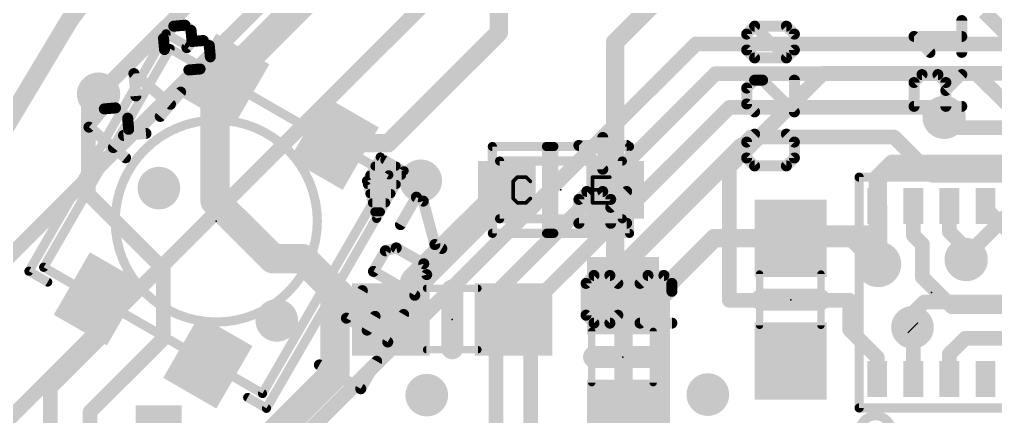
# Model space of a CAD drawing. Extents: x -25.4 to 25.4, y -26.7 to 25.8.
# Drawn here: x -17.58 to -4.06, y 5.8 to 11.3 of the extents above; entities that cross this region are included whole.
import ezdxf

# ---------------------------------------------------------------- set-up
doc = ezdxf.new("R2010")
doc.units = 0
for name, color, linetype in [('1', 12, 'CONTINUOUS'), ('16', 5, 'CONTINUOUS'), ('18', 110, 'CONTINUOUS'), ('20', 53, 'CONTINUOUS'), ('21', 53, 'CONTINUOUS'), ('23', 53, 'CONTINUOUS'), ('25', 253, 'CONTINUOUS'), ('51', 53, 'CONTINUOUS')]:
    doc.layers.add(name, color=color, linetype=linetype)

# ---------------------------------------------------------------- blocks, each defined once
blk = doc.blocks.new('RECT')
blk.add_solid([(-0.5, -0.5), (0.5, -0.5), (-0.5, 0.5), (0.5, 0.5)])
blk = doc.blocks.new('ROUNDV')
at = {"const_width": 0.5}
blk.add_lwpolyline([(0, -0.25, 1), (0, 0.25, 1), (0, -0.25)], format="xyb", dxfattribs=at)

msp = doc.modelspace()

# ---------------------------------------------------------------- linework, layer by layer
at = {"layer": '1'}
for points, const_width in [([(0, 20.32, 0.4142), (-20.32, 0)], 0.254), ([(-10.8997, 11.0774, 1), (-10.9895, 11.1672)], 0.127), ([(-11.0081, 11.1223, 1), (-10.8811, 11.1223)], 0.127), ([(-9.2703, 10.9887, 1), (-9.3973, 10.9887)], 0.127), ([(-9.3787, 11.0336, 1), (-9.2889, 10.9438)], 0.127), ([(-14.8136, 10.5339, 1), (-14.6699, 10.3902)], 0.2032), ([(-14.6699, 10.3902, 1), (-14.8136, 10.5339)], 0.2032), ([(-6.4541, 10.607, 1), (-6.4541, 10.5054)], 0.1016), ([(-6.4182, 10.5203, 1), (-6.4901, 10.5922)], 0.1016), ([(-14.7752, 10.327, 1), (-14.9784, 10.327)], 0.2032), ([(-14.9486, 10.3989, 1), (-14.8049, 10.2552)], 0.2032), ([(-16.4538, 10.2333, 1), (-16.5256, 10.3051)], 0.1016), ([(-16.5792, 10.1289, 1), (-16.6808, 10.1289)], 0.1016), ([(-16.6659, 10.1648, 1), (-16.5941, 10.093)], 0.1016), ([(-4.7752, 9.9974, 1), (-4.7752, 9.8958)], 0.1016), ([(-4.6783, 9.9826, 1), (-4.7502, 9.9107)], 0.1016), ([(-4.7142, 9.8958, 1), (-4.7142, 9.9974)], 0.1016), ([(-4.572, 9.8552, 1), (-4.572, 9.7536)], 0.1016), ([(-4.6079, 9.7685, 1), (-4.5361, 9.8403)], 0.1016), ([(-13.2262, 9.6505, 1), (-13.2262, 9.5235)], 0.127), ([(-12.5248, 9.6319, 1), (-12.435, 9.5421)], 0.127), ([(-12.4799, 9.5235, 1), (-12.4799, 9.6505)], 0.127), ([(-7.7013, 9.2583, 1), (-7.8029, 9.2583)], 0.1016), ([(-7.788, 9.2942, 1), (-7.7162, 9.2224)], 0.1016), ([(-5.4911, 9.3675, 1), (-5.4911, 9.2405)], 0.127), ([(-5.4462, 9.2591, 1), (-5.536, 9.3489)], 0.127), ([(-5.6322, 9.0995, 1), (-5.7592, 9.0995)], 0.127), ([(-5.7406, 9.1444, 1), (-5.6508, 9.0545)], 0.127), ([(-10.762, 8.869, 1), (-10.9056, 9.0126)], 0.2032), ([(-9.2703, 8.9408, 1), (-9.3973, 8.9408)], 0.127), ([(-16.5941, 8.9164, 1), (-16.6659, 8.8446)], 0.1016), ([(-16.6808, 8.8805, 1), (-16.5792, 8.8805)], 0.1016), ([(-14.8049, 8.8628, 1), (-14.9486, 8.7191)], 0.2032), ([(-9.3973, 8.9408, 1), (-9.2703, 8.9408)], 0.127), ([(-14.9784, 8.7909, 1), (-14.7752, 8.7909)], 0.2032), ([(-5.6581, 8.7633, 1), (-5.7479, 8.6735)], 0.127), ([(-5.6246, 8.7035, 1), (-5.7516, 8.7035)], 0.127), ([(-5.733, 8.6586, 1), (-5.6432, 8.7484)], 0.127), ([(-5.1522, 8.7184, 1), (-5.2538, 8.7184)], 0.1016), ([(-4.6522, 8.7184, 1), (-4.7538, 8.7184)], 0.1016), ([(-4.1522, 8.7184, 1), (-4.2538, 8.7184)], 0.1016), ([(-4.1671, 8.7213, 1), (-4.2389, 8.6495)], 0.1016), ([(-4.2538, 8.6854, 1), (-4.1522, 8.6854)], 0.1016), ([(-6.8469, 8.3871, 1), (-6.8469, 8.2601)], 0.127), ([(-6.802, 8.2787, 1), (-6.8918, 8.3685)], 0.127), ([(-5.6322, 8.3236, 1), (-5.7592, 8.3236)], 0.127), ([(-5.7592, 8.3236, 1), (-5.6322, 8.3236)], 0.127), ([(-5.6957, 8.2601, 1), (-5.6957, 8.3871)], 0.127), ([(-5.1671, 8.3479, 1), (-5.2389, 8.2761)], 0.1016), ([(-4.6671, 8.3965, 1), (-4.7389, 8.3247)], 0.1016), ([(-4.7538, 8.3606, 1), (-4.6522, 8.3606)], 0.1016), ([(-6.9461, 8.3142, 1), (-6.8563, 8.2244)], 0.127), ([(-5.2538, 8.312, 1), (-5.1522, 8.312)], 0.1016), ([(-5.0252, 8.185, 1), (-5.1268, 8.185)], 0.1016), ([(-5.1119, 8.1491, 1), (-5.0401, 8.2209)], 0.1016), ([(-14.0722, 8.088, 1), (-14.0722, 7.8848)], 0.2032), ([(-14.1441, 7.9146, 1), (-14.0004, 8.0582)], 0.2032), ([(-13.585, 8.0582, 1), (-13.7287, 7.9146)], 0.2032), ([(-13.6569, 7.8848, 1), (-13.6569, 8.088)], 0.2032), ([(-4.4196, 8.128, 1), (-4.5212, 8.128)], 0.1016), ([(-4.5063, 8.0921, 1), (-4.4345, 8.1639)], 0.1016), ([(-5.6508, 7.9633, 1), (-5.7406, 7.8735)], 0.127), ([(-5.7592, 7.9184, 1), (-5.6322, 7.9184)], 0.127), ([(-5.733, 7.8658, 1), (-5.6432, 7.9556)], 0.127), ([(-4.5212, 7.9756, 1), (-4.4196, 7.9756)], 0.1016), ([(-15.5397, 7.841, 1), (-15.6413, 7.841)], 0.1016), ([(-15.6264, 7.8051, 1), (-15.5546, 7.8769)], 0.1016), ([(-12.0061, 7.6669, 1), (-12.2093, 7.6669)], 0.2032), ([(-5.7516, 7.9107, 1), (-5.6246, 7.9107)], 0.127), ([(-12.1795, 7.7388, 1), (-12.0358, 7.5951)], 0.2032), ([(-9.2889, 7.6277, 1), (-9.3787, 7.5379)], 0.127), ([(-5.0401, 7.7641, 1), (-5.1119, 7.6922)], 0.1016), ([(-5.1268, 7.7282, 1), (-5.0252, 7.7282)], 0.1016), ([(-13.114, 7.4016, 1), (-13.3172, 7.4016)], 0.2032), ([(-13.072, 7.5032, 1), (-13.072, 7.3)], 0.2032), ([(-13.1439, 7.3297, 1), (-13.0002, 7.4734)], 0.2032), ([(-12.1077, 7.3, 1), (-12.1077, 7.5032)], 0.2032), ([(-9.3973, 7.5828, 1), (-9.2703, 7.5828)], 0.127), ([(-9.2702, 7.4294, 1), (-9.1804, 7.5192)], 0.127), ([(-16.441, 7.431, 1), (-16.5426, 7.431)], 0.1016), ([(-13.2156, 7.4651, 1), (-13.2156, 7.3381)], 0.127), ([(-12.4271, 7.4191, 1), (-12.5754, 7.384)], 0.1524), ([(-12.5013, 7.4651, 1), (-12.5013, 7.3381)], 0.127), ([(-12.5013, 7.3381, 1), (-12.5013, 7.4651)], 0.127), ([(-12.2093, 7.4016, 1), (-12.0061, 7.4016)], 0.2032), ([(-12.1077, 7.3381, 1), (-12.1077, 7.4651)], 0.127), ([(-7.7521, 7.4614, 1), (-7.7521, 7.3598)], 0.1016), ([(-7.8029, 7.4106, 1), (-7.7013, 7.4106)], 0.1016), ([(-6.0332, 7.4106, 1), (-6.1348, 7.4106)], 0.1016), ([(-6.084, 7.3598, 1), (-6.084, 7.4614)], 0.1016), ([(-4.6703, 7.3733, 1), (-4.6703, 7.2717)], 0.1016), ([(-4.7063, 7.2866, 1), (-4.6344, 7.3584)], 0.1016), ([(-12.5148, 7.1277, 1), (-12.3665, 7.1627)], 0.1524), ([(-6.0481, 7.0376, 1), (-6.1199, 6.9657)], 0.1016), ([(-6.1348, 7.0017, 1), (-6.0332, 7.0017)], 0.1016), ([(-5.1783, 7.0717, 1), (-5.2502, 6.9998)], 0.1016), ([(-5.1522, 7.0245, 1), (-5.2538, 7.0245)], 0.1016), ([(-5.2389, 6.9886, 1), (-5.1671, 7.0604)], 0.1016), ([(-16.5426, 6.862, 1), (-16.441, 6.862)], 0.1016), ([(-16.4559, 6.8261, 1), (-16.5277, 6.8979)], 0.1016), ([(-15.6617, 6.8791, 1), (-15.5737, 6.8283)], 0.1016), ([(-15.5818, 6.8177, 1), (-15.6536, 6.8896)], 0.1016), ([(-15.6413, 6.9008, 1), (-15.5397, 6.9008)], 0.1016), ([(-15.5465, 6.8754, 1), (-15.6345, 6.9262)], 0.1016), ([(-4.4863, 6.9342, 1), (-4.4863, 6.8326)], 0.1016), ([(-4.4504, 6.8475, 1), (-4.5222, 6.9193)], 0.1016), ([(-4.6522, 6.6667, 1), (-4.7538, 6.6667)], 0.1016), ([(-5.6522, 6.6207, 1), (-5.7538, 6.6207)], 0.1016), ([(-5.7389, 6.5847, 1), (-5.6671, 6.6566)], 0.1016), ([(-4.7389, 6.7026, 1), (-4.6671, 6.6308)], 0.1016), ([(-13.3172, 6.3983, 1), (-13.114, 6.3983)], 0.2032), ([(-13.1438, 6.3264, 1), (-13.2875, 6.4701)], 0.2032), ([(-5.7538, 6.3184, 1), (-5.6522, 6.3184)], 0.1016), ([(-5.2538, 6.3184, 1), (-5.1522, 6.3184)], 0.1016), ([(-4.7538, 6.3184, 1), (-4.6522, 6.3184)], 0.1016), ([(-17.109, 6.194, 1), (-17.2106, 6.194)], 0.1016), ([(-17.1957, 6.2299, 1), (-17.1239, 6.1581)], 0.1016), ([(-16.5558, 5.8648, 1), (-16.6574, 5.8648)], 0.1016), ([(-16.6425, 5.9007, 1), (-16.5706, 5.8289)], 0.1016)]:
    msp.add_lwpolyline(points, format="xyb", dxfattribs=dict(at, const_width=const_width))
for points, const_width in [([(-10.9446, 14.6402), (-10.9446, 11.1223)], 0.254), ([(-14.7418, 10.462), (-12.2428, 12.961)], 0.4064), ([(-9.3338, 10.9887), (-8.1534, 12.1691)], 0.254), ([(-4.2192, 11.4074), (-3.0407, 10.2289)], 0.2032), ([(-10.9446, 11.1223), (-12.4799, 9.587)], 0.254), ([(-9.3338, 8.9408), (-9.3338, 10.9887)], 0.254), ([(-14.7418, 10.462), (-14.8768, 10.327)], 0.4064), ([(-7.7521, 9.2583), (-6.4541, 10.5562)], 0.2032), ([(-3.9522, 10.5562), (-6.4541, 10.5562)], 0.2032), ([(-14.8768, 10.327), (-14.8768, 8.7909)], 0.4064), ([(-16.63, 10.1289), (-16.4897, 10.2692)], 0.2032), ([(-16.63, 10.1289), (-16.63, 8.8805)], 0.2032), ([(-4.7752, 9.9466), (-4.7142, 9.9466)], 0.2032), ([(-4.572, 9.8044), (-4.7142, 9.9466)], 0.2032), ([(-4.572, 9.8044), (-3.7897, 9.8044)], 0.2032), ([(-13.2262, 9.587), (-12.4799, 9.587)], 0.254), ([(-7.7521, 7.4106), (-7.7521, 9.2583)], 0.2032), ([(-5.4911, 9.304), (-5.6957, 9.0995)], 0.254), ([(-3.9192, 9.304), (-5.4911, 9.304)], 0.254), ([(-5.6957, 9.0995), (-5.6957, 8.3236)], 0.254), ([(-10.8338, 8.9408), (-12.1077, 7.6669)], 0.4064), ([(-9.3338, 8.9408), (-9.3338, 7.5828)], 0.254), ([(-15.5905, 7.841), (-16.63, 8.8805)], 0.2032), ([(-14.8768, 8.7909), (-14.0722, 7.9864)], 0.4064), ([(-5.703, 8.7184), (-5.6881, 8.7035)], 0.254), ([(-5.6881, 8.7035), (-5.6881, 7.9107)], 0.254), ([(-5.203, 8.312), (-5.203, 8.7184)], 0.2032), ([(-4.703, 8.7184), (-4.703, 8.3606)], 0.2032), ([(-4.203, 8.7184), (-4.203, 8.6854)], 0.2032), ([(-3.6529, 8.1353), (-4.203, 8.6854)], 0.2032), ([(-6.9012, 8.2693), (-6.8469, 8.3236)], 0.254), ([(-6.8469, 8.3236), (-5.6957, 8.3236)], 0.254), ([(-5.6957, 8.3236), (-5.6957, 7.9184)], 0.254), ([(-5.076, 8.185), (-5.203, 8.312)], 0.2032), ([(-4.4704, 8.128), (-4.703, 8.3606)], 0.2032), ([(-5.076, 8.185), (-5.076, 7.7282)], 0.2032), ([(-14.0722, 7.9864), (-13.6569, 7.9864)], 0.4064), ([(-13.6569, 7.9864), (-13.072, 7.4016)], 0.4064), ([(-4.4704, 7.9756), (-4.4704, 8.128)], 0.2032), ([(-5.6881, 7.9107), (-5.6957, 7.9184)], 0.254), ([(-15.5905, 6.9008), (-15.5905, 7.841)], 0.2032), ([(-12.1077, 7.6669), (-12.1077, 7.4016)], 0.4064), ([(-9.3338, 7.5828), (-9.2253, 7.4743)], 0.254), ([(-4.6703, 7.3225), (-5.076, 7.7282)], 0.2032), ([(-13.2156, 6.3983), (-13.2156, 7.4016)], 0.4064), ([(-12.1077, 7.4016), (-13.072, 7.4016)], 0.4064), ([(-16.4918, 7.431), (-16.4918, 6.862)], 0.2032), ([(-13.2156, 7.4016), (-12.5013, 7.4016)], 0.254), ([(-12.4407, 7.1452), (-12.5013, 7.4016)], 0.3048), ([(-12.5013, 7.4016), (-12.1077, 7.4016)], 0.254), ([(-6.084, 7.4106), (-7.7521, 7.4106)], 0.2032), ([(-6.084, 7.4106), (-6.084, 7.0017)], 0.2032), ([(-3.4405, 7.3225), (-4.6703, 7.3225)], 0.2032), ([(-5.703, 6.6207), (-6.084, 7.0017)], 0.2032), ([(-5.2143, 7.0358), (-5.203, 7.0245)], 0.2032), ([(-5.203, 7.0245), (-5.203, 6.3184)], 0.2032), ([(-16.4918, 6.862), (-17.1598, 6.194)], 0.2032), ([(-16.6066, 5.8648), (-15.6177, 6.8537)], 0.2032), ([(-15.6177, 6.8537), (-15.5905, 6.9008)], 0.2032), ([(-4.4863, 6.8834), (-4.703, 6.6667)], 0.2032), ([(-3.1378, 6.8834), (-4.4863, 6.8834)], 0.2032), ([(-4.703, 6.6667), (-4.703, 6.3184)], 0.2032), ([(-5.703, 6.3184), (-5.703, 6.6207)], 0.2032), ([(-14.1689, 5.445), (-13.2156, 6.3983)], 0.4064), ([(-17.1598, 6.194), (-17.1598, 4.355)], 0.2032), ([(-16.6066, 3.445), (-16.6066, 5.8648)], 0.2032)]:
    msp.add_lwpolyline(points, dxfattribs=dict(at, const_width=const_width))
at = {"layer": '16'}
for points, const_width in [([(0, 20.32, 0.4142), (-20.32, 0)], 0.254), ([(-8.2118, 11.016, 1), (-8.2118, 10.9144)], 0.1016), ([(-8.1759, 10.9293, 1), (-8.2477, 11.0011)], 0.1016), ([(-7.9426, 10.6045, 1), (-7.9426, 10.5029)], 0.1016), ([(-7.9067, 10.5178, 1), (-7.9785, 10.5896)], 0.1016), ([(-4.2948, 10.5896, 1), (-4.3666, 10.5178)], 0.1016), ([(-4.3307, 10.5029, 1), (-4.3307, 10.6045)], 0.1016), ([(-16.5256, 10.3051, 1), (-16.4538, 10.2333)], 0.1016), ([(-7.7524, 10.1346, 1), (-7.7524, 10.033)], 0.1016), ([(-7.7165, 10.0479, 1), (-7.7883, 10.1197)], 0.1016), ([(-4.8764, 10.1197, 1), (-4.9483, 10.0479)], 0.1016), ([(-4.9124, 10.033, 1), (-4.9124, 10.1346)], 0.1016), ([(-4.8111, 9.9107, 1), (-4.7393, 9.9826)], 0.1016), ([(-7.4549, 9.7257, 1), (-7.4549, 9.6241)], 0.1016), ([(-7.419, 9.6389, 1), (-7.4908, 9.7108)], 0.1016), ([(-5.4352, 9.7108, 1), (-5.5071, 9.6389)], 0.1016), ([(-5.4712, 9.6241, 1), (-5.4712, 9.7257)], 0.1016), ([(-7.537, 9.4928, 1), (-7.6268, 9.5826)], 0.127), ([(-7.5311, 9.5479, 1), (-7.6327, 9.5479)], 0.1016), ([(-7.6178, 9.5838, 1), (-7.546, 9.5119)], 0.1016), ([(-7.6327, 9.5377, 1), (-7.5311, 9.5377)], 0.1016), ([(-4.9403, 9.1948, 1), (-4.9403, 9.0932)], 0.1016), ([(-4.9762, 9.1081, 1), (-4.9044, 9.1799)], 0.1016), ([(-7.9563, 8.3375, 1), (-7.9563, 8.2105)], 0.127), ([(-7.9114, 8.229, 1), (-8.0012, 8.3189)], 0.127), ([(-6.0064, 8.3189, 1), (-6.0962, 8.229)], 0.127), ([(-6.0513, 8.2105, 1), (-6.0513, 8.3375)], 0.127), ([(-4.4196, 8.0264, 1), (-4.5212, 8.0264)], 0.1016), ([(-4.5063, 8.0623, 1), (-4.4345, 7.9905)], 0.1016), ([(-9.1542, 7.9019, 1), (-9.2812, 7.9019)], 0.127), ([(-9.2626, 7.9468, 1), (-9.1728, 7.857)], 0.127), ([(-5.733, 7.8658, 1), (-5.6432, 7.9556)], 0.127), ([(-4.5212, 7.9756, 1), (-4.4196, 7.9756)], 0.1016), ([(-10.9347, 7.5108, 1), (-11.0363, 7.5108)], 0.1016), ([(-11.0214, 7.5467, 1), (-10.9496, 7.4749)], 0.1016), ([(-8.6385, 7.5282, 1), (-8.7655, 7.5282)], 0.127), ([(-8.7469, 7.5731, 1), (-8.6571, 7.4833)], 0.127), ([(-5.0521, 7.4371, 1), (-5.0521, 7.3355)], 0.1016), ([(-5.0161, 7.3504, 1), (-5.088, 7.4222)], 0.1016), ([(-10.4521, 7.3333, 1), (-10.5537, 7.3333)], 0.1016), ([(-10.5388, 7.3692, 1), (-10.467, 7.2974)], 0.1016), ([(-5.1635, 7.2241, 1), (-5.2651, 7.2241)], 0.1016), ([(-5.2502, 7.26, 1), (-5.1783, 7.1882)], 0.1016), ([(-5.2651, 7.0358, 1), (-5.1635, 7.0358)], 0.1016)]:
    msp.add_lwpolyline(points, format="xyb", dxfattribs=dict(at, const_width=const_width))
for points, const_width in [([(-11.9424, 14.8165), (-16.4897, 10.2692)], 0.2032), ([(-11.3767, 14.3662), (-17.8222, 7.9207)], 0.2032), ([(-18.1356, 5.3594), (-10.7213, 12.7737)], 0.2032), ([(-16.444, 2.733), (-8.2118, 10.9652)], 0.2032), ([(-8.2118, 10.9652), (-3.904, 10.9652)], 0.2032), ([(-7.9426, 10.5537), (-10.9855, 7.5108)], 0.2032), ([(-4.3307, 10.5537), (-7.9426, 10.5537)], 0.2032), ([(-3.6068, 9.8298), (-4.3307, 10.5537)], 0.2032), ([(-10.5029, 7.3333), (-7.7524, 10.0838)], 0.2032), ([(-4.9124, 10.0838), (-7.7524, 10.0838)], 0.2032), ([(-4.7752, 9.9466), (-4.9124, 10.0838)], 0.2032), ([(-7.4549, 9.6749), (-7.5819, 9.5479)], 0.2032), ([(-5.4712, 9.6749), (-7.4549, 9.6749)], 0.2032), ([(-4.9403, 9.144), (-5.4712, 9.6749)], 0.2032), ([(-7.5819, 9.5377), (-9.2177, 7.9019)], 0.254), ([(-7.5819, 9.5479), (-7.5819, 9.5377)], 0.2032), ([(-1.3716, 9.144), (-4.9403, 9.144)], 0.2032), ([(-3.9116, 8.5852), (-4.4704, 8.0264)], 0.2032), ([(-7.9563, 8.274), (-8.702, 7.5282)], 0.254), ([(-6.0513, 8.274), (-7.9563, 8.274)], 0.254), ([(-5.6881, 7.9107), (-6.0513, 8.274)], 0.254), ([(-4.4704, 7.9756), (-4.4704, 8.0264)], 0.2032), ([(-9.2177, 7.9019), (-9.2177, 4.3586)], 0.254), ([(-10.9855, 7.5108), (-10.9855, 3.81)], 0.2032), ([(-8.702, 7.5282), (-8.702, 5.3543)], 0.254), ([(-5.0521, 7.3863), (-5.2143, 7.2241)], 0.2032), ([(-1.7983, 7.3863), (-5.0521, 7.3863)], 0.2032), ([(-10.5029, -7.1501), (-10.5029, 7.3333)], 0.2032), ([(-5.2143, 7.0358), (-5.2143, 7.2241)], 0.2032)]:
    msp.add_lwpolyline(points, dxfattribs=dict(at, const_width=const_width))
at = {"layer": '20', "const_width": 0.0254}
msp.add_lwpolyline([(-3.4925, 25.146, 14.4823), (3.4925, 25.146)], format="xyb", dxfattribs=at)
at = {"layer": '21'}
for points, const_width in [([(-15.5544, 11.1044), (-17.4544, 7.8136)], 0.127), ([(-15.2946, 10.9544), (-15.5544, 11.1044)], 0.127), ([(-11.0338, 9.5424), (-10.2838, 9.5424)], 0.127), ([(-11.0338, 8.3392), (-11.0338, 9.5424)], 0.127), ([(-10.2838, 9.5424), (-10.1838, 9.5424)], 0.127), ([(-10.2838, 9.5424), (-10.2838, 8.3392)], 0.127), ([(-10.1838, 9.5424), (-9.1338, 9.5424)], 0.127), ([(-10.1838, 8.3392), (-10.1838, 9.5424)], 0.127), ([(-9.1338, 9.5424), (-9.1338, 8.3392)], 0.127), ([(-12.5867, 9.3968), (-12.7772, 9.0668)], 0.127), ([(-12.6593, 9.271), (-12.3688, 9.271)], 0.127), ([(-12.2567, 9.2063), (-12.5867, 9.3968)], 0.127), ([(-12.5234, 9.3544), (-12.2636, 9.2044)], 0.127), ([(-12.2636, 9.2044), (-14.1636, 5.9135)], 0.127), ([(-12.7326, 9.144), (-12.2927, 9.144)], 0.127), ([(-12.6377, 8.5464), (-12.2567, 9.2063)], 0.127), ([(-12.7772, 9.0668), (-12.6377, 8.5464)], 0.127), ([(-12.7638, 9.017), (-12.366, 9.017)], 0.127), ([(-5.953, 5.9184), (-5.953, 9.1184)], 0.127), ([(-5.953, 9.1184), (-3.953, 9.1184)], 0.127), ([(-12.7298, 8.89), (-12.4393, 8.89)], 0.127), ([(-12.6958, 8.763), (-12.5126, 8.763)], 0.127), ([(-12.6617, 8.636), (-12.586, 8.636)], 0.127), ([(-10.2838, 8.3392), (-11.0338, 8.3392)], 0.127), ([(-10.2838, 8.3392), (-10.1838, 8.3392)], 0.127), ([(-9.1338, 8.3392), (-10.1838, 8.3392)], 0.127), ([(-17.4544, 7.8136), (-17.1946, 7.6636)], 0.127), ([(-11.5907, 7.5452), (-11.5907, 6.7452)], 0.3048), ([(-7.3012, 7.4193), (-6.5012, 7.4193)], 0.3048), ([(-9.6253, 6.6243), (-8.8253, 6.6243)], 0.3048), ([(-14.1636, 5.9135), (-14.4234, 6.0636)], 0.127), ([(-3.953, 5.9184), (-5.953, 5.9184)], 0.127)]:
    msp.add_lwpolyline(points, dxfattribs=dict(at, const_width=const_width))
for points, const_width in [([(-15.5386, 11.1319, 1), (-15.5703, 11.077)], 0.0635), ([(-15.527, 11.0886, 1), (-15.5819, 11.1203)], 0.0635), ([(-15.3105, 10.927, 1), (-15.2788, 10.9819)], 0.0635), ([(-11.0021, 9.5424, 1), (-11.0656, 9.5424)], 0.0635), ([(-11.0338, 9.5742, 1), (-11.0338, 9.5107)], 0.0635), ([(-10.2521, 9.5424, 1), (-10.3156, 9.5424)], 0.0635), ([(-10.2838, 9.5742, 1), (-10.2838, 9.5107)], 0.0635), ([(-10.2838, 9.5107, 1), (-10.2838, 9.5742)], 0.0635), ([(-10.152, 9.5424, 1), (-10.2156, 9.5424)], 0.0635), ([(-10.1838, 9.5742, 1), (-10.1838, 9.5107)], 0.0635), ([(-10.1838, 9.5107, 1), (-10.1838, 9.5742)], 0.0635), ([(-9.1021, 9.5424, 1), (-9.1656, 9.5424)], 0.0635), ([(-9.1338, 9.5107, 1), (-9.1338, 9.5742)], 0.0635), ([(-12.6593, 9.3028, 1), (-12.6593, 9.2393)], 0.0635), ([(-12.5708, 9.4243, 1), (-12.6025, 9.3693)], 0.0635), ([(-12.5592, 9.3809, 1), (-12.6142, 9.4127)], 0.0635), ([(-12.5075, 9.3819, 1), (-12.5392, 9.327)], 0.0635), ([(-12.3688, 9.2393, 1), (-12.3688, 9.3028)], 0.0635), ([(-12.7326, 9.1758, 1), (-12.7326, 9.1122)], 0.0635), ([(-12.2927, 9.1122, 1), (-12.2927, 9.1758)], 0.0635), ([(-12.2361, 9.1886, 1), (-12.291, 9.2203)], 0.0635), ([(-12.2292, 9.1904, 1), (-12.2842, 9.2222)], 0.0635), ([(-12.2794, 9.177, 1), (-12.2477, 9.2319)], 0.0635), ([(-12.2726, 9.1788, 1), (-12.2408, 9.2338)], 0.0635), ([(-12.8047, 9.0827, 1), (-12.7497, 9.0509)], 0.0635), ([(-12.7465, 9.075, 1), (-12.8078, 9.0586)], 0.0635), ([(-12.7638, 9.0488, 1), (-12.7638, 8.9853)], 0.0635), ([(-12.366, 8.9853, 1), (-12.366, 9.0488)], 0.0635), ([(-5.9213, 9.1184, 1), (-5.9848, 9.1184)], 0.0635), ([(-5.953, 9.1502, 1), (-5.953, 9.0867)], 0.0635), ([(-12.7298, 8.9218, 1), (-12.7298, 8.8582)], 0.0635), ([(-12.4393, 8.8582, 1), (-12.4393, 8.9218)], 0.0635), ([(-12.6958, 8.7948, 1), (-12.6958, 8.7312)], 0.0635), ([(-12.5126, 8.7312, 1), (-12.5126, 8.7948)], 0.0635), ([(-12.6617, 8.6678, 1), (-12.6617, 8.6043)], 0.0635), ([(-12.586, 8.6043, 1), (-12.586, 8.6678)], 0.0635), ([(-12.6652, 8.5622, 1), (-12.6102, 8.5305)], 0.0635), ([(-12.6684, 8.5381, 1), (-12.6071, 8.5546)], 0.0635), ([(-11.0338, 8.371, 1), (-11.0338, 8.3074)], 0.0635), ([(-10.2838, 8.371, 1), (-10.2838, 8.3074)], 0.0635), ([(-10.2838, 8.3074, 1), (-10.2838, 8.371)], 0.0635), ([(-10.1838, 8.371, 1), (-10.1838, 8.3074)], 0.0635), ([(-10.1838, 8.3074, 1), (-10.1838, 8.371)], 0.0635), ([(-9.1338, 8.3074, 1), (-9.1338, 8.371)], 0.0635), ([(-11.0656, 8.3392, 1), (-11.0021, 8.3392)], 0.0635), ([(-10.3156, 8.3392, 1), (-10.2521, 8.3392)], 0.0635), ([(-10.2156, 8.3392, 1), (-10.152, 8.3392)], 0.0635), ([(-9.1656, 8.3392, 1), (-9.1021, 8.3392)], 0.0635), ([(-17.4386, 7.841, 1), (-17.4703, 7.7861)], 0.0635), ([(-17.4819, 7.8294, 1), (-17.427, 7.7977)], 0.0635), ([(-17.2105, 7.6361, 1), (-17.1788, 7.691)], 0.0635), ([(-11.5145, 7.5452, 1), (-11.6669, 7.5452)], 0.1524), ([(-7.3012, 7.4955, 1), (-7.3012, 7.3431)], 0.1524), ([(-6.5012, 7.3431, 1), (-6.5012, 7.4955)], 0.1524), ([(-11.6669, 6.7452, 1), (-11.5145, 6.7452)], 0.1524), ([(-9.6253, 6.7005, 1), (-9.6253, 6.5481)], 0.1524), ([(-8.8253, 6.5481, 1), (-8.8253, 6.7005)], 0.1524), ([(-14.4075, 6.091, 1), (-14.4392, 6.0361)], 0.0635), ([(-14.191, 5.9294, 1), (-14.1361, 5.8977)], 0.0635), ([(-14.1794, 5.8861, 1), (-14.1477, 5.941)], 0.0635), ([(-5.9848, 5.9184, 1), (-5.9213, 5.9184)], 0.0635), ([(-5.953, 5.9501, 1), (-5.953, 5.8867)], 0.0635), ([(-5.7244, 5.363, 1), (-5.7244, 5.8102, 1), (-5.7244, 5.363)], 0.127)]:
    msp.add_lwpolyline(points, format="xyb", dxfattribs=dict(at, const_width=const_width))
at = {"layer": '23'}
for p in [(-10.0838, 8.9408), (-14.859, 8.509), (-4.953, 7.5184), (-6.9012, 7.4193), (-11.5907, 7.1452), (-9.2253, 6.6243)]:
    msp.add_point(p, dxfattribs=at)
at = {"layer": '25', "const_width": 0.1524}
for points in [[(-4.5314, 10.8476), (-4.5314, 11.2882)], [(-15.5897, 11.042), (-15.4481, 11.2108)], [(-15.4481, 11.2108), (-15.2929, 11.2244)], [(-15.2929, 11.2244), (-15.2085, 11.1536)], [(-15.2085, 11.1536), (-15.1949, 10.9984)], [(-7.5113, 11.1009), (-7.4012, 11.211)], [(-7.4012, 11.211), (-6.9605, 11.211)], [(-6.9605, 10.7704), (-7.4012, 11.211)], [(-6.9605, 11.211), (-6.8504, 11.1009)], [(-15.5761, 10.8868), (-15.5897, 11.042)], [(-15.1949, 10.9984), (-15.0397, 11.0119)], [(-15.0397, 11.0119), (-14.9553, 10.9411)], [(-7.5113, 10.8805), (-7.5113, 11.1009)], [(-6.8504, 11.1009), (-6.8504, 10.8805)], [(-4.972, 10.8476), (-5.1923, 11.0679)], [(-5.1923, 11.0679), (-4.5314, 11.0679)], [(-15.1949, 10.9984), (-15.2657, 10.914)], [(-14.9553, 10.9411), (-14.9418, 10.7859)], [(-7.4012, 10.7704), (-7.5113, 10.8805)], [(-6.8504, 10.8805), (-6.9605, 10.7704)], [(-14.9418, 10.7859), (-15.0834, 10.6172)], [(-6.9605, 10.7704), (-7.4012, 10.7704)], [(-15.0834, 10.6172), (-15.2386, 10.6036)], [(-15.9728, 10.2427), (-16, 10.5531)], [(-16, 10.5531), (-15.4936, 10.1282)], [(-5.1923, 10.4296), (-5.0822, 10.5398)], [(-5.0822, 10.5398), (-4.8618, 10.5398)], [(-4.8618, 10.5398), (-4.7517, 10.4296)], [(-4.7517, 10.3195), (-4.5314, 10.5398)], [(-7.4012, 10.4626), (-7.5113, 10.3524)], [(-7.5113, 10.3524), (-7.5113, 10.1321)], [(-7.291, 10.4626), (-7.4012, 10.4626)], [(-6.8504, 10.022), (-7.291, 10.4626)], [(-6.8504, 10.4626), (-6.8504, 10.022)], [(-5.1923, 10.0992), (-5.1923, 10.4296)], [(-4.7517, 10.4296), (-4.7517, 10.0992)], [(-15.6353, 9.9595), (-15.352, 10.297)], [(-16.6227, 9.811), (-16.4102, 10.0642)], [(-16.4102, 10.0642), (-16.255, 10.0777)], [(-16.255, 10.0777), (-16.0863, 9.9361)], [(-7.5113, 10.1321), (-7.4012, 10.022)], [(-4.5314, 10.0992), (-5.1923, 10.0992)], [(-16.0863, 9.9361), (-16.0727, 9.7809)], [(-16.1163, 9.3861), (-16.6227, 9.811)], [(-16.0727, 9.7809), (-16.2851, 9.5278)], [(-16.1435, 9.6965), (-15.8331, 9.7237)], [(-9.505, 9.2269), (-9.505, 9.6676)], [(-7.4012, 9.7142), (-7.5113, 9.604)], [(-6.8504, 9.604), (-6.9605, 9.7142)], [(-9.1745, 9.5574), (-9.8354, 9.5574)], [(-9.8354, 9.5574), (-9.505, 9.2269)], [(-7.5113, 9.604), (-7.5113, 9.3837)], [(-6.8504, 9.3837), (-6.8504, 9.604)], [(-7.5113, 9.3837), (-7.4012, 9.2735)], [(-7.4012, 9.2735), (-6.9605, 9.2735)], [(-6.9605, 9.2735), (-6.8504, 9.3837)], [(-9.8354, 8.809), (-9.7253, 8.9192)], [(-9.7253, 8.9192), (-9.505, 8.9192)], [(-9.505, 8.9192), (-9.3948, 8.809)], [(-9.3948, 8.6988), (-9.1745, 8.9192)], [(-12.3073, 8.4593), (-12.087, 8.8409)], [(-12.087, 8.8409), (-11.9916, 8.7858)], [(-11.9916, 8.7858), (-11.8303, 8.1839)], [(-9.8354, 8.4785), (-9.8354, 8.809)], [(-9.3948, 8.809), (-9.3948, 8.4785)], [(-9.1745, 8.4785), (-9.8354, 8.4785)], [(-11.8303, 8.1839), (-11.7349, 8.1288)], [(-12.5163, 8.0974), (-12.6816, 7.8112)], [(-12.3658, 8.1377), (-12.5163, 8.0974)], [(-11.9842, 7.9174), (-12.3658, 8.1377)], [(-11.9439, 7.7669), (-11.9842, 7.9174)], [(-12.6816, 7.8112), (-12.1091, 7.4807)], [(-12.1091, 7.4807), (-11.9439, 7.7669)], [(-9.6263, 7.7554), (-9.7365, 7.6452)], [(-9.7365, 7.6452), (-9.7365, 7.2046)], [(-9.406, 7.7554), (-9.6263, 7.7554)], [(-9.2958, 7.6452), (-9.406, 7.7554)], [(-8.8779, 7.7554), (-8.9881, 7.6452)], [(-8.6576, 7.7554), (-8.8779, 7.7554)], [(-8.5474, 7.6452), (-8.6576, 7.7554)], [(-8.5474, 7.535), (-8.5474, 7.6452)], [(-12.8354, 7.5446), (-13.0558, 7.163)], [(-8.9881, 7.0944), (-8.5474, 7.535)], [(-13.0558, 7.163), (-12.4834, 6.8325)], [(-12.7696, 6.9978), (-12.6594, 7.1886)], [(-12.4834, 6.8325), (-12.263, 7.2141)], [(-9.7365, 7.2046), (-9.6263, 7.0944)], [(-9.6263, 7.0944), (-9.406, 7.0944)], [(-9.406, 7.0944), (-9.2958, 7.2046)], [(-8.5474, 7.0944), (-8.9881, 7.0944)], [(-12.8576, 6.1844), (-12.6372, 6.566)], [(-13.43, 6.5149), (-12.8576, 6.1844)]]:
    msp.add_lwpolyline(points, dxfattribs=at)
at = {"layer": '25', "const_width": 0.0762}
for points in [[(-4.4933, 11.2882, 1), (-4.5695, 11.2882)], [(-15.4514, 11.2488, 1), (-15.4448, 11.1728)], [(-15.4189, 11.1863, 1), (-15.4773, 11.2353)], [(-15.2684, 11.2536, 1), (-15.3174, 11.1952)], [(-15.2896, 11.1864, 1), (-15.2962, 11.2623)], [(-15.1705, 11.1569, 1), (-15.2464, 11.1502)], [(-7.3742, 11.238, 1), (-7.4281, 11.1841)], [(-7.4012, 11.2491, 1), (-7.4012, 11.1729)], [(-7.3742, 11.1841, 1), (-7.4281, 11.238)], [(-6.9336, 11.238, 1), (-6.9875, 11.1841)], [(-6.9605, 11.1729, 1), (-6.9605, 11.2491)], [(-15.5517, 11.0453, 1), (-15.6277, 11.0387)], [(-15.6189, 11.0665, 1), (-15.5605, 11.0175)], [(-15.233, 11.1244, 1), (-15.184, 11.1828)], [(-15.0152, 11.0411, 1), (-15.0642, 10.9828)], [(-15.0364, 10.974, 1), (-15.043, 11.0499)], [(-7.5383, 11.1278, 1), (-7.4844, 11.0739)], [(-7.4732, 11.1009, 1), (-7.5494, 11.1009)], [(-6.8123, 11.1009, 1), (-6.8885, 11.1009)], [(-6.8773, 11.0739, 1), (-6.8234, 11.1278)], [(-5.1654, 11.0948, 1), (-5.2193, 11.0409)], [(-5.1923, 11.106, 1), (-5.1923, 11.0298)], [(-4.5314, 11.0298, 1), (-4.5314, 11.106)], [(-15.2949, 10.9385, 1), (-15.2365, 10.8895)], [(-15.1982, 11.0363, 1), (-15.1916, 10.9604)], [(-15.2329, 10.995, 1), (-15.157, 11.0017)], [(-15.1657, 10.9739, 1), (-15.2241, 11.0229)], [(-14.9174, 10.9445, 1), (-14.9933, 10.9378)], [(-14.9798, 10.912, 1), (-14.9308, 10.9703)], [(-7.4844, 10.9075, 1), (-7.5383, 10.8536)], [(-6.8234, 10.8536, 1), (-6.8773, 10.9075)], [(-15.6141, 10.8835, 1), (-15.5382, 10.8901)], [(-14.9797, 10.7826, 1), (-14.9038, 10.7893)], [(-14.9126, 10.7615, 1), (-14.9709, 10.8104)], [(-7.5494, 10.8805, 1), (-7.4732, 10.8805)], [(-7.4012, 10.8085, 1), (-7.4012, 10.7323)], [(-7.4281, 10.7434, 1), (-7.3742, 10.7973)], [(-6.9875, 10.7973, 1), (-6.9336, 10.7434)], [(-6.9875, 10.7434, 1), (-6.9336, 10.7973)], [(-6.9605, 10.7323, 1), (-6.9605, 10.8085)], [(-6.8885, 10.8805, 1), (-6.8123, 10.8805)], [(-4.9989, 10.8206, 1), (-4.9451, 10.8745)], [(-4.5695, 10.8476, 1), (-4.4933, 10.8476)], [(-15.0801, 10.5792, 1), (-15.0867, 10.6551)], [(-15.9755, 10.5823, 1), (-16.0245, 10.5239)], [(-15.962, 10.5564, 1), (-16.0379, 10.5498)], [(-15.2419, 10.6415, 1), (-15.2352, 10.5656)], [(-15.1126, 10.6417, 1), (-15.0542, 10.5927)], [(-5.0822, 10.5779, 1), (-5.0822, 10.5017)], [(-5.0552, 10.5129, 1), (-5.1091, 10.5667)], [(-4.8349, 10.5667, 1), (-4.8888, 10.5129)], [(-4.8618, 10.5017, 1), (-4.8618, 10.5779)], [(-4.5044, 10.5129, 1), (-4.5583, 10.5667)], [(-7.5383, 10.3794, 1), (-7.4844, 10.3255)], [(-7.4732, 10.3524, 1), (-7.5494, 10.3524)], [(-7.4012, 10.5007, 1), (-7.4012, 10.4245)], [(-7.3742, 10.4357, 1), (-7.4281, 10.4895)], [(-7.2641, 10.4895, 1), (-7.318, 10.4357)], [(-7.291, 10.4245, 1), (-7.291, 10.5007)], [(-6.8123, 10.4626, 1), (-6.8885, 10.4626)], [(-5.2193, 10.4566, 1), (-5.1654, 10.4027)], [(-5.1542, 10.4296, 1), (-5.2304, 10.4296)], [(-4.7136, 10.4296, 1), (-4.7898, 10.4296)], [(-4.7786, 10.4027, 1), (-4.7247, 10.4566)], [(-16.0108, 10.2394, 1), (-15.9349, 10.246)], [(-15.3228, 10.2725, 1), (-15.3812, 10.3215)], [(-4.7786, 10.3464, 1), (-4.7247, 10.2925)], [(-16.4135, 10.1021, 1), (-16.4069, 10.0262)], [(-16.381, 10.0397, 1), (-16.4394, 10.0886)], [(-16.2305, 10.1069, 1), (-16.2795, 10.0486)], [(-16.2517, 10.0398, 1), (-16.2584, 10.1157)], [(-15.5181, 10.099, 1), (-15.4691, 10.1574)], [(-7.4844, 10.1591, 1), (-7.5383, 10.1052)], [(-7.5494, 10.1321, 1), (-7.4732, 10.1321)], [(-5.1923, 10.1373, 1), (-5.1923, 10.0611)], [(-4.5314, 10.0611, 1), (-4.5314, 10.1373)], [(-16.0483, 9.9394, 1), (-16.1242, 9.9328)], [(-15.6644, 9.9839, 1), (-15.6061, 9.935)], [(-7.4281, 9.995, 1), (-7.3742, 10.0489)], [(-6.8885, 10.022, 1), (-6.8123, 10.022)], [(-6.8773, 9.995, 1), (-6.8234, 10.0489)], [(-5.2304, 10.0992, 1), (-5.1542, 10.0992)], [(-4.7898, 10.0992, 1), (-4.7136, 10.0992)], [(-16.5982, 9.8402, 1), (-16.6471, 9.7818)], [(-16.6518, 9.8355, 1), (-16.5935, 9.7865)], [(-16.1107, 9.9069, 1), (-16.0618, 9.9653)], [(-16.1468, 9.7345, 1), (-16.1402, 9.6586)], [(-16.1106, 9.7776, 1), (-16.0347, 9.7842)], [(-16.0435, 9.7564, 1), (-16.1019, 9.8054)], [(-15.8298, 9.6857, 1), (-15.8364, 9.7616)], [(-9.4669, 9.6676, 1), (-9.5431, 9.6676)], [(-7.3742, 9.6872, 1), (-7.4281, 9.7411)], [(-6.9336, 9.7411, 1), (-6.9875, 9.6872)], [(-9.8085, 9.5844, 1), (-9.8624, 9.5305)], [(-9.8354, 9.5955, 1), (-9.8354, 9.5193)], [(-9.1745, 9.5193, 1), (-9.1745, 9.5955)], [(-7.5383, 9.631, 1), (-7.4844, 9.5771)], [(-7.4732, 9.604, 1), (-7.5494, 9.604)], [(-6.8123, 9.604, 1), (-6.8885, 9.604)], [(-6.8773, 9.5771, 1), (-6.8234, 9.631)], [(-16.3143, 9.5522, 1), (-16.2559, 9.5033)], [(-16.1408, 9.357, 1), (-16.0918, 9.4153)], [(-7.4844, 9.4106, 1), (-7.5383, 9.3568)], [(-7.5494, 9.3837, 1), (-7.4732, 9.3837)], [(-7.4012, 9.3116, 1), (-7.4012, 9.2354)], [(-7.4281, 9.2466, 1), (-7.3742, 9.3005)], [(-6.9875, 9.3005, 1), (-6.9336, 9.2466)], [(-6.9605, 9.2354, 1), (-6.9605, 9.3116)], [(-6.8885, 9.3837, 1), (-6.8123, 9.3837)], [(-6.8234, 9.3568, 1), (-6.8773, 9.4106)], [(-9.5431, 9.2269, 1), (-9.4669, 9.2269)], [(-9.5319, 9.2, 1), (-9.478, 9.2539)], [(-9.7253, 8.9573, 1), (-9.7253, 8.8811)], [(-9.6983, 8.8922, 1), (-9.7522, 8.9461)], [(-9.478, 8.9461, 1), (-9.5319, 8.8922)], [(-9.505, 8.8811, 1), (-9.505, 8.9573)], [(-9.1475, 8.8922, 1), (-9.2014, 8.9461)], [(-12.068, 8.8739, 1), (-12.1061, 8.8079)], [(-12.054, 8.8219, 1), (-12.12, 8.86)], [(-11.9548, 8.7957, 1), (-12.0284, 8.776)], [(-12.0107, 8.7528, 1), (-11.9726, 8.8188)], [(-9.7973, 8.809, 1), (-9.8735, 8.809)], [(-9.8624, 8.8359, 1), (-9.8085, 8.7821)], [(-9.3567, 8.809, 1), (-9.4329, 8.809)], [(-9.4217, 8.7821, 1), (-9.3679, 8.8359)], [(-9.4217, 8.7258, 1), (-9.3679, 8.6719)], [(-9.8354, 8.5166, 1), (-9.8354, 8.4404)], [(-9.1745, 8.4404, 1), (-9.1745, 8.5166)], [(-12.3403, 8.4784, 1), (-12.2744, 8.4402)], [(-9.8735, 8.4785, 1), (-9.7973, 8.4785)], [(-9.4329, 8.4785, 1), (-9.3567, 8.4785)], [(-11.8113, 8.2169, 1), (-11.8494, 8.1509)], [(-12.5262, 8.1342, 1), (-12.5065, 8.0606)], [(-12.4833, 8.0783, 1), (-12.5493, 8.1164)], [(-12.3468, 8.1707, 1), (-12.3849, 8.1047)], [(-12.356, 8.1009, 1), (-12.3757, 8.1745)], [(-11.8671, 8.174, 1), (-11.7935, 8.1938)], [(-11.754, 8.0958, 1), (-11.7159, 8.1618)], [(-11.9474, 7.9272, 1), (-12.021, 7.9075)], [(-12.0033, 7.8844, 1), (-11.9652, 7.9504)], [(-12.7146, 7.8302, 1), (-12.6486, 7.7921)], [(-12.6625, 7.8441, 1), (-12.7006, 7.7782)], [(-11.9109, 7.7478, 1), (-11.9769, 7.7859)], [(-11.9807, 7.757, 1), (-11.9071, 7.7767)], [(-9.6984, 7.6452, 1), (-9.7746, 7.6452)], [(-9.7634, 7.6721, 1), (-9.7095, 7.6183)], [(-9.6263, 7.7935, 1), (-9.6263, 7.7173)], [(-9.5994, 7.7284, 1), (-9.6533, 7.7823)], [(-9.3791, 7.7823, 1), (-9.433, 7.7284)], [(-9.406, 7.7173, 1), (-9.406, 7.7935)], [(-9.3228, 7.6183, 1), (-9.2689, 7.6721)], [(-9.015, 7.6721, 1), (-8.9611, 7.6183)], [(-8.8779, 7.7935, 1), (-8.8779, 7.7173)], [(-8.851, 7.7284, 1), (-8.9049, 7.7823)], [(-8.6307, 7.7823, 1), (-8.6845, 7.7284)], [(-8.6576, 7.7173, 1), (-8.6576, 7.7935)], [(-8.5093, 7.6452, 1), (-8.5855, 7.6452)], [(-8.5744, 7.6183, 1), (-8.5205, 7.6721)], [(-12.8024, 7.5256, 1), (-12.8684, 7.5637)], [(-8.5855, 7.535, 1), (-8.5093, 7.535)], [(-8.5205, 7.5081, 1), (-8.5744, 7.562)], [(-12.1421, 7.4997, 1), (-12.0762, 7.4616)], [(-12.1282, 7.4477, 1), (-12.0901, 7.5137)], [(-13.0367, 7.196, 1), (-13.0748, 7.13)], [(-13.0888, 7.1821, 1), (-13.0228, 7.144)], [(-12.6264, 7.1695, 1), (-12.6924, 7.2076)], [(-12.23, 7.1951, 1), (-12.296, 7.2332)], [(-9.7095, 7.2315, 1), (-9.7634, 7.1776)], [(-9.7746, 7.2046, 1), (-9.6984, 7.2046)], [(-9.6263, 7.1325, 1), (-9.6263, 7.0563)], [(-9.406, 7.0563, 1), (-9.406, 7.1325)], [(-9.2689, 7.1776, 1), (-9.3228, 7.2315)], [(-8.9881, 7.1325, 1), (-8.9881, 7.0563)], [(-8.5474, 7.0563, 1), (-8.5474, 7.1325)], [(-12.8026, 7.0168, 1), (-12.7366, 6.9787)], [(-9.6533, 7.0675, 1), (-9.5994, 7.1213)], [(-9.433, 7.1213, 1), (-9.3791, 7.0675)], [(-9.015, 7.1213, 1), (-8.9611, 7.0675)], [(-12.5024, 6.7995, 1), (-12.4643, 6.8655)], [(-12.5164, 6.8516, 1), (-12.4504, 6.8135)], [(-12.6042, 6.5469, 1), (-12.6702, 6.585)], [(-13.4109, 6.5479, 1), (-13.449, 6.4819)], [(-12.8906, 6.2034, 1), (-12.8246, 6.1653)], [(-12.8766, 6.1514, 1), (-12.8385, 6.2174)]]:
    msp.add_lwpolyline(points, format="xyb", dxfattribs=at)
at = {"layer": '51'}
for points, const_width in [([(-17.2495, 7.8685), (-15.4995, 10.8995)], 0.127), ([(-15.4995, 10.8995), (-12.4685, 9.1495)], 0.127), ([(-10.9338, 9.3408), (-9.2338, 9.3408)], 0.127), ([(-10.9338, 8.5408), (-10.9338, 9.3408)], 0.127), ([(-9.2338, 9.3408), (-9.2338, 8.5408)], 0.127), ([(-12.4685, 9.1495), (-14.2185, 6.1185)], 0.127), ([(-10.6862, 9.1189), (-10.7455, 9.0596)], 0.0508), ([(-10.7455, 9.0596), (-10.7455, 8.8223)], 0.0508), ([(-10.5676, 9.1189), (-10.6862, 9.1189)], 0.0508), ([(-10.5082, 9.0596), (-10.5676, 9.1189)], 0.0508), ([(-9.4082, 9.1189), (-9.6455, 9.1189)], 0.0508), ([(-9.6455, 9.1189), (-9.6455, 8.763)], 0.0508), ([(-9.6455, 8.941), (-9.5269, 8.941)], 0.0508), ([(-10.7455, 8.8223), (-10.6862, 8.763)], 0.0508), ([(-10.6862, 8.763), (-10.5676, 8.763)], 0.0508), ([(-10.5676, 8.763), (-10.5082, 8.8223)], 0.0508), ([(-9.6455, 8.763), (-9.4082, 8.763)], 0.0508), ([(-9.2338, 8.5408), (-10.9338, 8.5408)], 0.127), ([(-14.2185, 6.1185), (-17.2495, 7.8685)], 0.127), ([(-7.3332, 7.0633), (-7.3332, 7.7753)], 0.1016), ([(-6.4822, 7.0633), (-6.4822, 7.7753)], 0.1016), ([(-11.9467, 7.5772), (-11.2347, 7.5772)], 0.1016), ([(-9.6573, 6.2683), (-9.6573, 6.9803)], 0.1016), ([(-8.8063, 6.2683), (-8.8063, 6.9803)], 0.1016), ([(-11.9467, 6.7262), (-11.2347, 6.7262)], 0.1016)]:
    msp.add_lwpolyline(points, dxfattribs=dict(at, const_width=const_width))
for points, const_width in [([(-15.4837, 10.927, 1), (-15.5154, 10.872)], 0.0635), ([(-15.472, 10.8837, 1), (-15.527, 10.9154)], 0.0635), ([(-14.859, 7.109, 1), (-14.859, 9.909, 1), (-14.859, 7.109)], 0.127), ([(-10.9338, 9.3726, 1), (-10.9338, 9.309)], 0.0635), ([(-10.902, 9.3408, 1), (-10.9656, 9.3408)], 0.0635), ([(-9.202, 9.3408, 1), (-9.2656, 9.3408)], 0.0635), ([(-9.2338, 9.309, 1), (-9.2338, 9.3726)], 0.0635), ([(-12.441, 9.1337, 1), (-12.4959, 9.1654)], 0.0635), ([(-12.4843, 9.122, 1), (-12.4526, 9.177)], 0.0635), ([(-10.7328, 9.0596, 1), (-10.7582, 9.0596)], 0.0254), ([(-10.7545, 9.0686, 1), (-10.7365, 9.0506)], 0.0254), ([(-10.6862, 9.1316, 1), (-10.6862, 9.1062)], 0.0254), ([(-10.6772, 9.1099, 1), (-10.6952, 9.1279)], 0.0254), ([(-10.5586, 9.1279, 1), (-10.5765, 9.1099)], 0.0254), ([(-10.5676, 9.1062, 1), (-10.5676, 9.1316)], 0.0254), ([(-10.5172, 9.0506, 1), (-10.4993, 9.0686)], 0.0254), ([(-9.6455, 9.1316, 1), (-9.6455, 9.1062)], 0.0254), ([(-9.6328, 9.1189, 1), (-9.6582, 9.1189)], 0.0254), ([(-9.4082, 9.1062, 1), (-9.4082, 9.1316)], 0.0254), ([(-9.6455, 8.9537, 1), (-9.6455, 8.9283)], 0.0254), ([(-9.5269, 8.9283, 1), (-9.5269, 8.9537)], 0.0254), ([(-10.7365, 8.8313, 1), (-10.7545, 8.8133)], 0.0254), ([(-10.7582, 8.8223, 1), (-10.7328, 8.8223)], 0.0254), ([(-10.6862, 8.7757, 1), (-10.6862, 8.7503)], 0.0254), ([(-10.5676, 8.7503, 1), (-10.5676, 8.7757)], 0.0254), ([(-10.4993, 8.8133, 1), (-10.5172, 8.8313)], 0.0254), ([(-9.6455, 8.7757, 1), (-9.6455, 8.7503)], 0.0254), ([(-9.4082, 8.7503, 1), (-9.4082, 8.7757)], 0.0254), ([(-10.6952, 8.754, 1), (-10.6772, 8.772)], 0.0254), ([(-10.5765, 8.772, 1), (-10.5586, 8.754)], 0.0254), ([(-9.6582, 8.763, 1), (-9.6328, 8.763)], 0.0254), ([(-10.9656, 8.5408, 1), (-10.902, 8.5408)], 0.0635), ([(-10.9338, 8.5726, 1), (-10.9338, 8.5091)], 0.0635), ([(-9.2656, 8.5408, 1), (-9.202, 8.5408)], 0.0635), ([(-9.2338, 8.5091, 1), (-9.2338, 8.5726)], 0.0635), ([(-17.2337, 7.8959, 1), (-17.2654, 7.841)], 0.0635), ([(-17.277, 7.8843, 1), (-17.222, 7.8526)], 0.0635), ([(-7.3078, 7.7753, 1), (-7.3586, 7.7753)], 0.0508), ([(-6.4568, 7.7753, 1), (-6.5076, 7.7753)], 0.0508), ([(-11.9467, 7.6026, 1), (-11.9467, 7.5518)], 0.0508), ([(-11.2347, 7.5518, 1), (-11.2347, 7.6026)], 0.0508), ([(-9.6319, 6.9803, 1), (-9.6827, 6.9803)], 0.0508), ([(-8.7809, 6.9803, 1), (-8.8317, 6.9803)], 0.0508), ([(-7.3586, 7.0633, 1), (-7.3078, 7.0633)], 0.0508), ([(-6.5076, 7.0633, 1), (-6.4568, 7.0633)], 0.0508), ([(-11.9467, 6.7516, 1), (-11.9467, 6.7008)], 0.0508), ([(-11.2347, 6.7008, 1), (-11.2347, 6.7516)], 0.0508), ([(-9.6827, 6.2683, 1), (-9.6319, 6.2683)], 0.0508), ([(-8.8317, 6.2683, 1), (-8.7809, 6.2683)], 0.0508), ([(-14.2459, 6.1343, 1), (-14.191, 6.1026)], 0.0635), ([(-14.2343, 6.091, 1), (-14.2026, 6.1459)], 0.0635)]:
    msp.add_lwpolyline(points, format="xyb", dxfattribs=dict(at, const_width=const_width))

# ---------------------------------------------------------------- block references
at = {"layer": '1'}
for p, xscale, rotation in [((-14.7418, 10.462), 0.85, 330), ((-13.2262, 9.587), 0.85, 330), ((-6.9012, 8.2693), 1.075, 90), ((-16.4918, 7.431), 0.85, 330), ((-9.2253, 7.4743), 1.075, 90), ((-14.9762, 6.556), 0.85, 330), ((-6.9012, 6.5693), 1.075, 90), ((-9.2253, 5.7743), 1.075, 90)]:
    msp.add_blockref('RECT', p, dxfattribs=dict(at, xscale=xscale, rotation=rotation))
for p, xscale, yscale in [((-10.8338, 8.9408), 0.8, 0.8), ((-9.3338, 8.9408), 0.8, 0.8), ((-15.6566, 5.445), 0.635, 1.016)]:
    msp.add_blockref('RECT', p, dxfattribs=dict(at, xscale=xscale, yscale=yscale))
at = {"layer": '1', "xscale": 0.275, "yscale": 0.5, "rotation": 180}
for p in [(-5.703, 8.7184), (-5.203, 8.7184), (-4.703, 8.7184), (-4.203, 8.7184), (-5.703, 6.3184), (-5.203, 6.3184), (-4.703, 6.3184), (-4.203, 6.3184)]:
    msp.add_blockref('RECT', p, dxfattribs=at)
at = {"layer": '1', "xscale": 1.075}
for p in [(-12.4407, 7.1452), (-10.7407, 7.1452)]:
    msp.add_blockref('RECT', p, dxfattribs=at)
at = {"layer": '18'}
for p, xscale, yscale in [((-16.4897, 10.2692), 0.6, 0.6), ((-16.4897, 10.2692), 0.6, 0.6), ((-4.7752, 9.9466), 0.6, 0.6), ((-4.7752, 9.9466), 0.6, 0.6), ((-12.0269, 9.0678), 0.5906, 0.5906), ((-12.0269, 9.0678), 0.5906, 0.5906), ((-15.654, 8.9662), 0.5906, 0.5906), ((-15.654, 8.9662), 0.5906, 0.5906), ((-4.4704, 7.9756), 0.6, 0.6), ((-4.4704, 7.9756), 0.6, 0.6), ((-5.6881, 7.9107), 0.635, 0.635), ((-5.6881, 7.9107), 0.635, 0.635), ((-14.0208, 7.1323), 0.5906, 0.5906), ((-14.0208, 7.1323), 0.5906, 0.5906), ((-5.2143, 7.0358), 0.5906, 0.5906), ((-5.2143, 7.0358), 0.5906, 0.5906), ((-11.9431, 6.096), 0.5906, 0.5906), ((-11.9431, 6.096), 0.5906, 0.5906), ((-8.0493, 6.1036), 0.5906, 0.5906), ((-8.0493, 6.1036), 0.5906, 0.5906)]:
    msp.add_blockref('ROUNDV', p, dxfattribs=dict(at, xscale=xscale, yscale=yscale))
at = {"layer": '51', "xscale": 0.5001, "yscale": 0.95, "rotation": 90}
for p in [(-6.9063, 7.9996), (-9.2304, 7.2046), (-6.9063, 6.8312), (-9.2304, 6.0362)]:
    msp.add_blockref('RECT', p, dxfattribs=at)
at = {"layer": '51', "xscale": 0.5001, "yscale": 0.95}
for p in [(-12.1788, 7.1503), (-11.0104, 7.1503)]:
    msp.add_blockref('RECT', p, dxfattribs=at)

doc.saveas('drawing.dxf')
